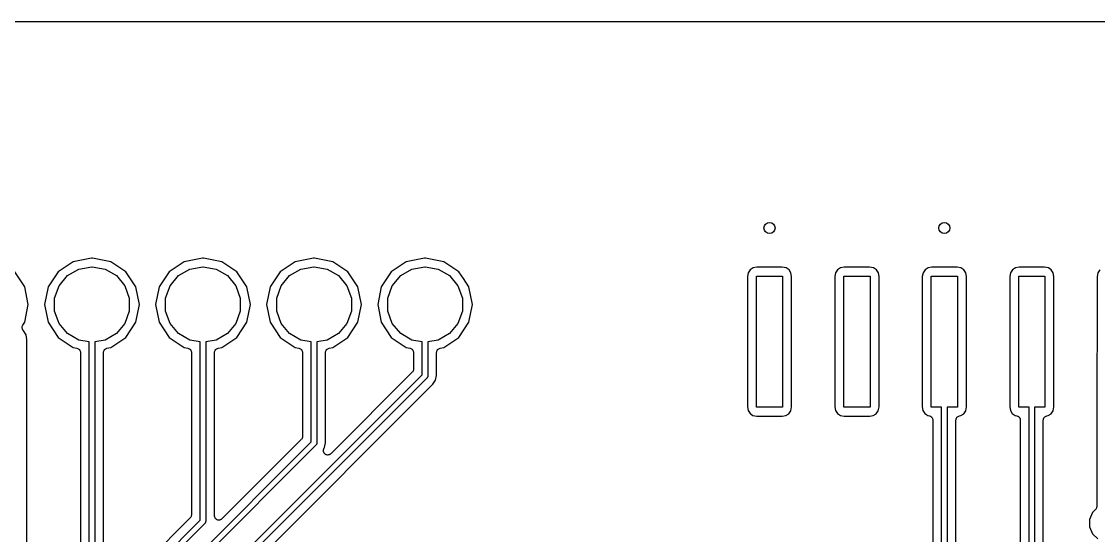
# Model space of a CAD drawing. Extents: x 85 to 210, y -138 to -65.
# Drawn here: x 128.39 to 153.02, y -77.03 to -65.28 of the extents above; entities that cross this region are included whole.
import ezdxf

# ---------------------------------------------------------------- set-up
doc = ezdxf.new("R2010")
doc.units = 0
doc.header["$MEASUREMENT"] = 0
doc.layers.add('BLACK', color=7, linetype='CONTINUOUS')

msp = doc.modelspace()

# ---------------------------------------------------------------- linework, layer by layer
at = {"layer": 'Black'}
for p, q in [((85.375, -65.275), (172.146, -65.275)), ((129.987, -70.6864), (129.571, -70.7692)), ((130.013, -70.6864), (129.987, -70.6864)), ((130.429, -70.7692), (130.013, -70.6864)), ((132.527, -70.6864), (132.111, -70.7692)), ((132.553, -70.6864), (132.527, -70.6864)), ((132.969, -70.7692), (132.553, -70.6864)), ((135.067, -70.6864), (134.651, -70.7692)), ((135.093, -70.6864), (135.067, -70.6864)), ((135.509, -70.7692), (135.093, -70.6864)), ((137.607, -70.6864), (137.191, -70.7692)), ((137.633, -70.6864), (137.607, -70.6864)), ((138.049, -70.7692), (137.633, -70.6864)), ((129.571, -70.7692), (129.227, -70.9993)), ((129.442, -71.0884), (129.701, -70.9385)), ((129.701, -70.9385), (129.997, -70.8864)), ((129.997, -70.8864), (130.003, -70.8864)), ((130.003, -70.8864), (130.299, -70.9385)), ((130.299, -70.9385), (130.558, -71.0884)), ((130.773, -70.9993), (130.429, -70.7692)), ((132.111, -70.7692), (131.767, -70.9993)), ((131.982, -71.0884), (132.241, -70.9385)), ((132.241, -70.9385), (132.537, -70.8864)), ((132.537, -70.8864), (132.543, -70.8864)), ((132.543, -70.8864), (132.839, -70.9385)), ((132.839, -70.9385), (133.098, -71.0884)), ((133.313, -70.9993), (132.969, -70.7692)), ((134.651, -70.7692), (134.307, -70.9993)), ((134.522, -71.0884), (134.781, -70.9385)), ((134.781, -70.9385), (135.077, -70.8864)), ((135.077, -70.8864), (135.083, -70.8864)), ((135.083, -70.8864), (135.379, -70.9385)), ((135.379, -70.9385), (135.638, -71.0884)), ((135.853, -70.9993), (135.509, -70.7692)), ((137.191, -70.7692), (136.847, -70.9993)), ((137.062, -71.0884), (137.321, -70.9385)), ((137.321, -70.9385), (137.617, -70.8864)), ((137.617, -70.8864), (137.623, -70.8864)), ((137.623, -70.8864), (137.919, -70.9385)), ((137.919, -70.9385), (138.178, -71.0884)), ((138.393, -70.9993), (138.049, -70.7692)), ((145.127, -70.9097), (145.058, -70.9539)), ((145.209, -70.8941), (145.127, -70.9097)), ((145.79, -70.8941), (145.209, -70.8941)), ((145.879, -70.9122), (145.79, -70.8941)), ((145.946, -70.9579), (145.879, -70.9122)), ((147.127, -70.9097), (147.058, -70.9539)), ((147.209, -70.8941), (147.127, -70.9097)), ((147.79, -70.8941), (147.209, -70.8941)), ((147.879, -70.9122), (147.79, -70.8941)), ((147.946, -70.9579), (147.879, -70.9122)), ((149.127, -70.9097), (149.058, -70.9539)), ((149.209, -70.8941), (149.127, -70.9097)), ((149.79, -70.8941), (149.209, -70.8941)), ((149.879, -70.9122), (149.79, -70.8941)), ((149.946, -70.9579), (149.879, -70.9122)), ((151.127, -70.9097), (151.058, -70.9539)), ((151.209, -70.8941), (151.127, -70.9097)), ((151.79, -70.8941), (151.209, -70.8941)), ((151.879, -70.9122), (151.79, -70.8941)), ((151.946, -70.9579), (151.879, -70.9122)), ((128.464, -71.3437), (128.233, -70.9993)), ((129.227, -70.9993), (128.996, -71.3437)), ((129.249, -71.3182), (129.442, -71.0884)), ((130.558, -71.0884), (130.751, -71.3182)), ((131.004, -71.3437), (130.773, -70.9993)), ((131.767, -70.9993), (131.536, -71.3437)), ((131.789, -71.3182), (131.982, -71.0884)), ((133.098, -71.0884), (133.291, -71.3182)), ((133.544, -71.3437), (133.313, -70.9993)), ((134.307, -70.9993), (134.076, -71.3437)), ((134.329, -71.3182), (134.522, -71.0884)), ((135.638, -71.0884), (135.831, -71.3182)), ((136.084, -71.3437), (135.853, -70.9993)), ((136.847, -70.9993), (136.616, -71.3437)), ((136.869, -71.3182), (137.062, -71.0884)), ((138.178, -71.0884), (138.371, -71.3182)), ((138.498, -71.1556), (138.393, -70.9993)), ((138.624, -71.3437), (138.498, -71.1556)), ((145.012, -71.0207), (144.994, -71.11)), ((144.994, -71.11), (144.994, -74.0907)), ((145.058, -70.9539), (145.012, -71.0207)), ((145.2, -74.1), (145.2, -71.1)), ((145.2, -71.1), (145.8, -71.1)), ((145.8, -71.1), (145.8, -74.1)), ((145.99, -71.0265), (145.946, -70.9579)), ((146.006, -71.1093), (145.99, -71.0265)), ((146.006, -74.09), (146.006, -71.1093)), ((147.012, -71.0207), (146.994, -71.11)), ((146.994, -71.11), (146.994, -74.0907)), ((147.058, -70.9539), (147.012, -71.0207)), ((147.2, -74.1), (147.2, -71.1)), ((147.2, -71.1), (147.8, -71.1)), ((147.8, -71.1), (147.8, -74.1)), ((147.99, -71.0265), (147.946, -70.9579)), ((148.006, -71.1093), (147.99, -71.0265)), ((148.006, -74.09), (148.006, -71.1093)), ((149.012, -71.0207), (148.994, -71.11)), ((148.994, -71.11), (148.994, -74.0907)), ((149.058, -70.9539), (149.012, -71.0207)), ((149.2, -74.1), (149.2, -71.1)), ((149.2, -71.1), (149.8, -71.1)), ((149.8, -71.1), (149.8, -74.1)), ((149.99, -71.0265), (149.946, -70.9579)), ((150.006, -71.1093), (149.99, -71.0265)), ((150.006, -74.09), (150.006, -71.1093)), ((151.012, -71.0207), (150.994, -71.11)), ((150.994, -71.11), (150.994, -74.0907)), ((151.058, -70.9539), (151.012, -71.0207)), ((151.2, -74.1), (151.2, -71.1)), ((151.2, -71.1), (151.8, -71.1)), ((151.8, -71.1), (151.8, -74.1)), ((151.99, -71.0265), (151.946, -70.9579)), ((152.006, -71.1093), (151.99, -71.0265)), ((152.006, -74.09), (152.006, -71.1093)), ((153.012, -71.0207), (152.994, -71.11)), ((152.994, -71.11), (152.994, -72.8117)), ((153.058, -70.9539), (153.012, -71.0207)), ((128.544, -71.75), (128.464, -71.3437)), ((128.996, -71.3437), (128.916, -71.75)), ((129.146, -71.6), (129.249, -71.3182)), ((130.751, -71.3182), (130.854, -71.6)), ((131.084, -71.75), (131.004, -71.3437)), ((131.536, -71.3437), (131.456, -71.75)), ((131.686, -71.6), (131.789, -71.3182)), ((133.291, -71.3182), (133.394, -71.6)), ((133.624, -71.75), (133.544, -71.3437)), ((134.076, -71.3437), (133.996, -71.75)), ((134.226, -71.6), (134.329, -71.3182)), ((135.831, -71.3182), (135.934, -71.6)), ((136.164, -71.75), (136.084, -71.3437)), ((136.616, -71.3437), (136.536, -71.75)), ((136.766, -71.6), (136.869, -71.3182)), ((138.371, -71.3182), (138.474, -71.6)), ((138.704, -71.75), (138.624, -71.3437)), ((129.146, -71.9), (129.146, -71.6)), ((130.854, -71.6), (130.854, -71.9)), ((131.686, -71.9), (131.686, -71.6)), ((133.394, -71.6), (133.394, -71.9)), ((134.226, -71.9), (134.226, -71.6)), ((135.934, -71.6), (135.934, -71.9)), ((136.766, -71.9), (136.766, -71.6)), ((138.474, -71.6), (138.474, -71.9)), ((128.464, -72.1563), (128.544, -71.75)), ((128.916, -71.75), (128.996, -72.1563)), ((129.249, -72.1818), (129.146, -71.9)), ((130.854, -71.9), (130.751, -72.1818)), ((131.004, -72.1563), (131.084, -71.75)), ((131.456, -71.75), (131.536, -72.1563)), ((131.789, -72.1818), (131.686, -71.9)), ((133.394, -71.9), (133.291, -72.1818)), ((133.544, -72.1563), (133.624, -71.75)), ((133.996, -71.75), (134.076, -72.1563)), ((134.329, -72.1818), (134.226, -71.9)), ((135.934, -71.9), (135.831, -72.1818)), ((136.084, -72.1563), (136.164, -71.75)), ((136.536, -71.75), (136.616, -72.1563)), ((136.869, -72.1818), (136.766, -71.9)), ((138.474, -71.9), (138.371, -72.1818)), ((138.624, -72.1563), (138.704, -71.75)), ((128.419, -72.2227), (128.464, -72.1563)), ((128.996, -72.1563), (129.227, -72.5007)), ((129.442, -72.4116), (129.249, -72.1818)), ((130.751, -72.1818), (130.558, -72.4116)), ((130.773, -72.5007), (131.004, -72.1563)), ((131.536, -72.1563), (131.767, -72.5007)), ((131.982, -72.4116), (131.789, -72.1818)), ((133.291, -72.1818), (133.098, -72.4116)), ((133.313, -72.5007), (133.544, -72.1563)), ((134.076, -72.1563), (134.307, -72.5007)), ((134.522, -72.4116), (134.329, -72.1818)), ((135.831, -72.1818), (135.638, -72.4116)), ((135.853, -72.5007), (136.084, -72.1563)), ((136.616, -72.1563), (136.847, -72.5007)), ((137.062, -72.4116), (136.869, -72.1818)), ((138.371, -72.1818), (138.178, -72.4116)), ((138.393, -72.5007), (138.624, -72.1563)), ((128.403, -72.287), (128.404, -72.2708)), ((128.403, -72.2881), (128.403, -72.287)), ((128.403, -72.2892), (128.403, -72.2881)), ((128.408, -72.3048), (128.403, -72.2892)), ((128.404, -72.2708), (128.405, -72.2545)), ((128.405, -72.2545), (128.406, -72.2535)), ((128.406, -72.2524), (128.413, -72.2376)), ((128.406, -72.2535), (128.406, -72.2524)), ((128.412, -72.3206), (128.408, -72.3048)), ((128.412, -72.3215), (128.412, -72.3206)), ((128.413, -72.3225), (128.412, -72.3215)), ((128.413, -72.2376), (128.419, -72.2227)), ((128.422, -72.3357), (128.413, -72.3225)), ((128.423, -72.3369), (128.422, -72.3357)), ((128.424, -72.3385), (128.423, -72.3369)), ((128.492, -72.4399), (128.424, -72.3385)), ((129.701, -72.5615), (129.442, -72.4116)), ((130.558, -72.4116), (130.299, -72.5615)), ((132.241, -72.5615), (131.982, -72.4116)), ((133.098, -72.4116), (132.839, -72.5615)), ((134.781, -72.5615), (134.522, -72.4116)), ((135.638, -72.4116), (135.379, -72.5615)), ((137.321, -72.5615), (137.062, -72.4116)), ((138.178, -72.4116), (137.919, -72.5615)), ((128.513, -72.5499), (128.492, -72.4399)), ((128.513, -78.8724), (128.513, -72.5499)), ((129.227, -72.5007), (129.571, -72.7308)), ((129.936, -72.603), (129.701, -72.5615)), ((129.936, -77.9737), (129.936, -72.603)), ((130.299, -72.5615), (130.064, -72.603)), ((130.064, -72.603), (130.064, -78)), ((130.429, -72.7308), (130.773, -72.5007)), ((131.767, -72.5007), (132.111, -72.7308)), ((132.476, -72.603), (132.241, -72.5615)), ((132.476, -76.6837), (132.476, -72.603)), ((132.839, -72.5615), (132.603, -72.603)), ((132.603, -72.603), (132.603, -76.71)), ((132.969, -72.7308), (133.313, -72.5007)), ((134.307, -72.5007), (134.651, -72.7308)), ((135.017, -72.603), (134.781, -72.5615)), ((135.017, -74.8937), (135.017, -72.603)), ((135.379, -72.5615), (135.143, -72.603)), ((135.143, -72.603), (135.143, -74.92)), ((135.509, -72.7308), (135.853, -72.5007)), ((136.847, -72.5007), (137.191, -72.7308)), ((137.556, -72.603), (137.321, -72.5615)), ((137.556, -73.3537), (137.556, -72.603)), ((137.919, -72.5615), (137.683, -72.603)), ((137.683, -72.603), (137.683, -73.38)), ((138.049, -72.7308), (138.393, -72.5007)), ((129.571, -72.7308), (129.656, -72.7478)), ((129.656, -72.7478), (129.671, -72.7536)), ((129.671, -72.7536), (129.686, -72.7592)), ((129.686, -72.7592), (129.687, -72.7599)), ((129.687, -72.7599), (129.688, -72.7603)), ((129.688, -72.7603), (129.701, -72.7711)), ((129.701, -72.7711), (129.713, -72.7816)), ((129.713, -72.7816), (129.714, -72.7825)), ((129.714, -72.7825), (129.714, -72.7832)), ((129.714, -72.7832), (129.722, -72.7975)), ((129.722, -72.7975), (129.73, -72.8116)), ((129.73, -72.8116), (129.731, -72.8127)), ((129.731, -72.8127), (129.731, -72.8137)), ((129.731, -72.8137), (129.734, -72.8298)), ((129.734, -72.8298), (129.737, -72.8458)), ((129.737, -72.8458), (129.737, -77.8494)), ((130.263, -72.8458), (130.266, -72.8298)), ((130.263, -77.9901), (130.263, -72.8458)), ((130.266, -72.8298), (130.269, -72.8137)), ((130.269, -72.8127), (130.27, -72.8116)), ((130.269, -72.8137), (130.269, -72.8127)), ((130.27, -72.8116), (130.278, -72.7975)), ((130.278, -72.7975), (130.286, -72.7832)), ((130.286, -72.7825), (130.287, -72.7816)), ((130.286, -72.7832), (130.286, -72.7825)), ((130.287, -72.7816), (130.299, -72.7711)), ((130.299, -72.7711), (130.312, -72.7603)), ((130.312, -72.7603), (130.313, -72.7599)), ((130.313, -72.7599), (130.314, -72.7592)), ((130.314, -72.7592), (130.329, -72.7536)), ((130.329, -72.7536), (130.344, -72.7478)), ((130.344, -72.7478), (130.429, -72.7308)), ((132.111, -72.7308), (132.196, -72.7478)), ((132.196, -72.7478), (132.211, -72.7536)), ((132.211, -72.7536), (132.226, -72.7592)), ((132.226, -72.7592), (132.227, -72.7599)), ((132.227, -72.7599), (132.228, -72.7603)), ((132.228, -72.7603), (132.241, -72.7711)), ((132.241, -72.7711), (132.253, -72.7816)), ((132.253, -72.7816), (132.254, -72.7825)), ((132.254, -72.7825), (132.254, -72.7832)), ((132.254, -72.7832), (132.262, -72.7975)), ((132.262, -72.7975), (132.27, -72.8116)), ((132.27, -72.8116), (132.271, -72.8127)), ((132.271, -72.8127), (132.271, -72.8137)), ((132.271, -72.8137), (132.274, -72.8298)), ((132.274, -72.8298), (132.276, -72.8458)), ((132.276, -72.8458), (132.276, -76.5594)), ((132.803, -72.8458), (132.806, -72.8298)), ((132.803, -76.5824), (132.803, -72.8458)), ((132.806, -72.8298), (132.809, -72.8137)), ((132.809, -72.8127), (132.81, -72.8116)), ((132.809, -72.8137), (132.809, -72.8127)), ((132.81, -72.8116), (132.818, -72.7975)), ((132.818, -72.7975), (132.826, -72.7832)), ((132.826, -72.7825), (132.827, -72.7816)), ((132.826, -72.7832), (132.826, -72.7825)), ((132.827, -72.7816), (132.839, -72.7711)), ((132.839, -72.7711), (132.852, -72.7603)), ((132.852, -72.7603), (132.853, -72.7599)), ((132.853, -72.7592), (132.869, -72.7536)), ((132.853, -72.7599), (132.853, -72.7592)), ((132.869, -72.7536), (132.884, -72.7478)), ((132.884, -72.7478), (132.969, -72.7308)), ((134.651, -72.7308), (134.736, -72.7478)), ((134.736, -72.7478), (134.751, -72.7536)), ((134.751, -72.7536), (134.767, -72.7592)), ((134.767, -72.7592), (134.767, -72.7599)), ((134.767, -72.7599), (134.768, -72.7603)), ((134.768, -72.7603), (134.781, -72.7711)), ((134.781, -72.7711), (134.793, -72.7816)), ((134.793, -72.7816), (134.794, -72.7825)), ((134.794, -72.7825), (134.794, -72.7832)), ((134.794, -72.7832), (134.802, -72.7975)), ((134.802, -72.7975), (134.81, -72.8116)), ((134.81, -72.8116), (134.811, -72.8127)), ((134.811, -72.8127), (134.811, -72.8137)), ((134.811, -72.8137), (134.814, -72.8298)), ((134.814, -72.8298), (134.816, -72.8458)), ((134.816, -72.8458), (134.816, -74.7694)), ((135.344, -72.8458), (135.346, -72.8298)), ((135.344, -74.9101), (135.344, -72.8458)), ((135.346, -72.8298), (135.349, -72.8137)), ((135.349, -72.8127), (135.35, -72.8116)), ((135.349, -72.8137), (135.349, -72.8127)), ((135.35, -72.8116), (135.358, -72.7975)), ((135.358, -72.7975), (135.366, -72.7832)), ((135.366, -72.7825), (135.367, -72.7816)), ((135.366, -72.7832), (135.366, -72.7825)), ((135.367, -72.7816), (135.379, -72.7711)), ((135.379, -72.7711), (135.392, -72.7603)), ((135.392, -72.7603), (135.393, -72.7599)), ((135.393, -72.7592), (135.409, -72.7536)), ((135.393, -72.7599), (135.393, -72.7592)), ((135.409, -72.7536), (135.424, -72.7478)), ((135.424, -72.7478), (135.509, -72.7308)), ((137.191, -72.7308), (137.276, -72.7478)), ((137.276, -72.7478), (137.291, -72.7536)), ((137.291, -72.7536), (137.306, -72.7592)), ((137.306, -72.7592), (137.307, -72.7599)), ((137.307, -72.7599), (137.308, -72.7603)), ((137.308, -72.7603), (137.321, -72.7711)), ((137.321, -72.7711), (137.333, -72.7816)), ((137.333, -72.7816), (137.334, -72.7825)), ((137.334, -72.7825), (137.334, -72.7832)), ((137.334, -72.7832), (137.342, -72.7975)), ((137.342, -72.7975), (137.35, -72.8116)), ((137.35, -72.8116), (137.351, -72.8127)), ((137.351, -72.8127), (137.351, -72.8137)), ((137.351, -72.8137), (137.354, -72.8298)), ((137.354, -72.8298), (137.356, -72.8458)), ((137.356, -72.8458), (137.356, -73.2294)), ((137.883, -72.8458), (137.886, -72.8298)), ((137.883, -73.3701), (137.883, -72.8458)), ((137.886, -72.8298), (137.889, -72.8137)), ((137.889, -72.8127), (137.89, -72.8116)), ((137.889, -72.8137), (137.889, -72.8127)), ((137.89, -72.8116), (137.898, -72.7975)), ((137.898, -72.7975), (137.906, -72.7832)), ((137.906, -72.7825), (137.907, -72.7816)), ((137.906, -72.7832), (137.906, -72.7825)), ((137.907, -72.7816), (137.919, -72.7711)), ((137.919, -72.7711), (137.932, -72.7603)), ((137.932, -72.7603), (137.933, -72.7599)), ((137.933, -72.7592), (137.949, -72.7536)), ((137.933, -72.7599), (137.933, -72.7592)), ((137.949, -72.7536), (137.964, -72.7478)), ((137.964, -72.7478), (138.049, -72.7308)), ((152.992, -72.8312), (152.987, -72.8598)), ((152.987, -72.8598), (152.987, -76.3682)), ((152.994, -72.8117), (152.992, -72.8214)), ((152.992, -72.8214), (152.992, -72.8312)), ((130.205, -80.7051), (137.556, -73.3537)), ((137.327, -73.3001), (135.464, -75.163)), ((137.33, -73.2965), (137.327, -73.3001)), ((137.333, -73.2937), (137.33, -73.2965)), ((137.34, -73.2824), (137.333, -73.2937)), ((137.347, -73.2717), (137.34, -73.2824)), ((137.348, -73.2674), (137.347, -73.2717)), ((137.35, -73.2636), (137.348, -73.2674)), ((137.353, -73.2508), (137.35, -73.2636)), ((137.356, -73.2381), (137.353, -73.2508)), ((137.356, -73.2294), (137.356, -73.2338)), ((137.356, -73.2338), (137.356, -73.2381)), ((137.673, -73.4136), (137.669, -73.4208)), ((137.678, -73.4068), (137.673, -73.4136)), ((137.68, -73.4017), (137.678, -73.4041)), ((137.678, -73.4041), (137.678, -73.4068)), ((137.681, -73.3936), (137.68, -73.4017)), ((137.683, -73.3855), (137.681, -73.3936)), ((137.683, -73.38), (137.683, -73.3827)), ((137.683, -73.3827), (137.683, -73.3855)), ((137.862, -73.4801), (137.883, -73.3701)), ((137.665, -73.4249), (130.314, -80.7763)), ((132.032, -79.3406), (137.799, -73.5733)), ((137.667, -73.4226), (137.665, -73.4249)), ((137.669, -73.4208), (137.667, -73.4226)), ((137.799, -73.5733), (137.862, -73.4801)), ((144.994, -74.0907), (145.01, -74.1735)), ((145.8, -74.1), (145.2, -74.1)), ((145.988, -74.1793), (146.006, -74.09)), ((146.994, -74.0907), (147.01, -74.1735)), ((147.8, -74.1), (147.2, -74.1)), ((147.988, -74.1793), (148.006, -74.09)), ((148.994, -74.0907), (149.01, -74.1735)), ((149.436, -74.1), (149.2, -74.1)), ((149.436, -88.5333), (149.436, -74.1)), ((149.8, -74.1), (149.564, -74.1)), ((149.564, -74.1), (149.564, -88.5333)), ((149.988, -74.1793), (150.006, -74.09)), ((150.994, -74.0907), (151.01, -74.1735)), ((151.436, -74.1), (151.2, -74.1)), ((151.436, -84.9737), (151.436, -74.1)), ((151.8, -74.1), (151.564, -74.1)), ((151.564, -74.1), (151.564, -85)), ((151.988, -74.1793), (152.006, -74.09)), ((145.01, -74.1735), (145.054, -74.2421)), ((145.054, -74.2421), (145.121, -74.2878)), ((145.121, -74.2878), (145.21, -74.3059)), ((145.21, -74.3059), (145.791, -74.3059)), ((145.791, -74.3059), (145.873, -74.2903)), ((145.873, -74.2903), (145.942, -74.2461)), ((145.942, -74.2461), (145.988, -74.1793)), ((147.01, -74.1735), (147.054, -74.2421)), ((147.054, -74.2421), (147.121, -74.2878)), ((147.121, -74.2878), (147.21, -74.3059)), ((147.21, -74.3059), (147.791, -74.3059)), ((147.791, -74.3059), (147.873, -74.2903)), ((147.873, -74.2903), (147.942, -74.2461)), ((147.942, -74.2461), (147.988, -74.1793)), ((149.01, -74.1735), (149.054, -74.2421)), ((149.054, -74.2421), (149.121, -74.2878)), ((149.121, -74.2878), (149.156, -74.295)), ((149.156, -74.295), (149.171, -74.3009)), ((149.171, -74.3009), (149.186, -74.3064)), ((149.186, -74.3064), (149.187, -74.3072)), ((149.187, -74.3072), (149.189, -74.3077)), ((149.189, -74.3077), (149.201, -74.3184)), ((149.201, -74.3184), (149.213, -74.3287)), ((149.213, -74.3287), (149.214, -74.3298)), ((149.214, -74.3298), (149.215, -74.3307)), ((149.215, -74.3307), (149.222, -74.3449)), ((149.222, -74.3449), (149.23, -74.3588)), ((149.23, -74.3588), (149.231, -74.3601)), ((149.231, -74.3601), (149.231, -74.3612)), ((149.231, -74.3612), (149.234, -74.3772)), ((149.234, -74.3772), (149.237, -74.393)), ((149.237, -74.393), (149.237, -88.3682)), ((149.763, -74.3939), (149.766, -74.3774)), ((149.763, -85.3544), (149.763, -74.3939)), ((149.766, -74.3774), (149.769, -74.3608)), ((149.769, -74.3603), (149.77, -74.3597)), ((149.769, -74.3608), (149.769, -74.3603)), ((149.77, -74.3597), (149.778, -74.3452)), ((149.778, -74.3452), (149.786, -74.3305)), ((149.786, -74.3305), (149.787, -74.3302)), ((149.787, -74.3296), (149.8, -74.3188)), ((149.787, -74.3302), (149.787, -74.3296)), ((149.8, -74.3188), (149.813, -74.3079)), ((149.813, -74.3077), (149.814, -74.3073)), ((149.813, -74.3079), (149.813, -74.3077)), ((149.814, -74.3073), (149.829, -74.3016)), ((149.829, -74.3016), (149.845, -74.2957)), ((149.845, -74.2957), (149.873, -74.2903)), ((149.873, -74.2903), (149.942, -74.2461)), ((149.942, -74.2461), (149.988, -74.1793)), ((151.01, -74.1735), (151.054, -74.2421)), ((151.054, -74.2421), (151.121, -74.2878)), ((151.121, -74.2878), (151.156, -74.295)), ((151.156, -74.295), (151.171, -74.3009)), ((151.171, -74.3009), (151.186, -74.3064)), ((151.186, -74.3064), (151.187, -74.3072)), ((151.187, -74.3072), (151.189, -74.3077)), ((151.189, -74.3077), (151.201, -74.3184)), ((151.201, -74.3184), (151.213, -74.3287)), ((151.213, -74.3287), (151.214, -74.3298)), ((151.214, -74.3298), (151.215, -74.3307)), ((151.215, -74.3307), (151.222, -74.3449)), ((151.222, -74.3449), (151.23, -74.3588)), ((151.23, -74.3588), (151.231, -74.3601)), ((151.231, -74.3601), (151.231, -74.3612)), ((151.231, -74.3612), (151.234, -74.3772)), ((151.234, -74.3772), (151.237, -74.393)), ((151.237, -74.393), (151.237, -84.7267)), ((151.763, -74.3939), (151.766, -74.3774)), ((151.763, -76.8544), (151.763, -74.3939)), ((151.766, -74.3774), (151.769, -74.3608)), ((151.769, -74.3603), (151.77, -74.3597)), ((151.769, -74.3608), (151.769, -74.3603)), ((151.77, -74.3597), (151.778, -74.3452)), ((151.778, -74.3452), (151.786, -74.3305)), ((151.786, -74.3305), (151.787, -74.3302)), ((151.787, -74.3296), (151.8, -74.3188)), ((151.787, -74.3302), (151.787, -74.3296)), ((151.8, -74.3188), (151.813, -74.3079)), ((151.813, -74.3077), (151.814, -74.3073)), ((151.813, -74.3079), (151.813, -74.3077)), ((151.814, -74.3073), (151.829, -74.3016)), ((151.829, -74.3016), (151.845, -74.2957)), ((151.845, -74.2957), (151.873, -74.2903)), ((151.873, -74.2903), (151.942, -74.2461)), ((151.942, -74.2461), (151.988, -74.1793)), ((134.787, -74.8401), (132.974, -76.6531)), ((134.79, -74.8365), (134.787, -74.8401)), ((134.793, -74.8337), (134.79, -74.8365)), ((134.8, -74.8224), (134.793, -74.8337)), ((134.807, -74.8117), (134.8, -74.8224)), ((134.808, -74.8074), (134.807, -74.8117)), ((134.81, -74.8036), (134.808, -74.8074)), ((134.813, -74.7908), (134.81, -74.8036)), ((134.816, -74.7781), (134.813, -74.7908)), ((134.816, -74.7694), (134.816, -74.7738)), ((134.816, -74.7738), (134.816, -74.7781)), ((129.705, -80.2051), (135.017, -74.8937)), ((135.125, -74.9649), (129.814, -80.2763)), ((135.127, -74.9626), (135.125, -74.9649)), ((135.129, -74.9608), (135.127, -74.9626)), ((135.133, -74.9536), (135.129, -74.9608)), ((135.138, -74.9468), (135.133, -74.9536)), ((135.14, -74.9417), (135.138, -74.9441)), ((135.138, -74.9441), (135.138, -74.9468)), ((135.141, -74.9335), (135.14, -74.9417)), ((135.143, -74.9255), (135.141, -74.9335)), ((135.143, -74.92), (135.143, -74.9228)), ((135.143, -74.9228), (135.143, -74.9255)), ((135.294, -75.0835), (135.296, -75.0761)), ((135.295, -75.0933), (135.294, -75.0835)), ((135.294, -75.1031), (135.295, -75.0933)), ((135.296, -75.1105), (135.294, -75.1031)), ((135.296, -75.0761), (135.297, -75.0685)), ((135.297, -75.1181), (135.296, -75.1105)), ((135.297, -75.0685), (135.301, -75.0595)), ((135.301, -75.127), (135.297, -75.1181)), ((135.301, -75.0595), (135.303, -75.05)), ((135.304, -75.1365), (135.301, -75.127)), ((135.303, -75.05), (135.307, -75.0437)), ((135.309, -75.1427), (135.304, -75.1365)), ((135.307, -75.0437), (135.311, -75.0367)), ((135.311, -75.0367), (135.322, -75.0201)), ((135.322, -75.0201), (135.33, -74.9805)), ((135.33, -74.9805), (135.344, -74.9101)), ((135.33, -74.9805), (135.33, -74.9805)), ((135.312, -75.1496), (135.309, -75.1427)), ((135.319, -75.1566), (135.312, -75.1496)), ((135.325, -75.1645), (135.319, -75.1566)), ((135.331, -75.1687), (135.325, -75.1645)), ((135.336, -75.1742), (135.331, -75.1687)), ((135.345, -75.1783), (135.336, -75.1742)), ((135.353, -75.1838), (135.345, -75.1783)), ((135.361, -75.1856), (135.353, -75.1838)), ((135.368, -75.1888), (135.361, -75.1856)), ((135.378, -75.1897), (135.368, -75.1888)), ((135.387, -75.192), (135.378, -75.1897)), ((135.395, -75.1912), (135.387, -75.192)), ((135.402, -75.1919), (135.395, -75.1912)), ((135.412, -75.1893), (135.402, -75.1919)), ((135.422, -75.1883), (135.412, -75.1893)), ((135.429, -75.1849), (135.422, -75.1883)), ((135.436, -75.1829), (135.429, -75.1849)), ((135.444, -75.1772), (135.436, -75.1829)), ((135.453, -75.1729), (135.444, -75.1772)), ((135.458, -75.1674), (135.453, -75.1729)), ((135.464, -75.163), (135.458, -75.1674)), ((152.987, -76.3682), (152.986, -76.3726)), ((132.26, -76.6124), (132.253, -76.6237)), ((132.267, -76.6017), (132.26, -76.6124)), ((132.268, -76.5974), (132.267, -76.6017)), ((132.27, -76.5936), (132.268, -76.5974)), ((132.273, -76.5808), (132.27, -76.5936)), ((132.276, -76.5681), (132.273, -76.5808)), ((132.276, -76.5594), (132.276, -76.5638)), ((132.276, -76.5638), (132.276, -76.5681)), ((132.806, -76.5953), (132.803, -76.5824)), ((132.807, -76.6083), (132.806, -76.5953)), ((132.809, -76.6123), (132.807, -76.6083)), ((132.81, -76.6166), (132.809, -76.6123)), ((152.888, -76.5078), (152.823, -76.6647)), ((152.957, -76.439), (152.888, -76.5078)), ((152.96, -76.4354), (152.957, -76.439)), ((152.963, -76.4325), (152.96, -76.4354)), ((152.97, -76.4212), (152.963, -76.4325)), ((152.977, -76.4106), (152.97, -76.4212)), ((152.978, -76.4063), (152.977, -76.4106)), ((152.98, -76.4024), (152.978, -76.4063)), ((152.983, -76.3896), (152.98, -76.4024)), ((152.986, -76.377), (152.983, -76.3896)), ((152.986, -76.3726), (152.986, -76.377)), ((132.247, -76.6301), (129.184, -79.6931)), ((129.205, -79.9551), (132.476, -76.6837)), ((132.585, -76.7549), (129.314, -80.0263)), ((132.25, -76.6265), (132.247, -76.6301)), ((132.253, -76.6237), (132.25, -76.6265)), ((132.587, -76.7526), (132.585, -76.7549)), ((132.589, -76.7508), (132.587, -76.7526)), ((132.593, -76.7436), (132.589, -76.7508)), ((132.598, -76.7368), (132.593, -76.7436)), ((132.6, -76.7317), (132.598, -76.7341)), ((132.598, -76.7341), (132.598, -76.7368)), ((132.601, -76.7236), (132.6, -76.7317)), ((132.603, -76.7155), (132.601, -76.7236)), ((132.603, -76.71), (132.603, -76.7127)), ((132.603, -76.7127), (132.603, -76.7155)), ((132.816, -76.6279), (132.81, -76.6166)), ((132.822, -76.6398), (132.816, -76.6279)), ((132.825, -76.6429), (132.822, -76.6398)), ((132.827, -76.6467), (132.825, -76.6429)), ((132.837, -76.6551), (132.827, -76.6467)), ((132.846, -76.6643), (132.837, -76.6551)), ((132.85, -76.6662), (132.846, -76.6643)), ((132.853, -76.669), (132.85, -76.6662)), ((132.866, -76.6735), (132.853, -76.669)), ((132.878, -76.679), (132.866, -76.6735)), ((132.882, -76.6794), (132.878, -76.679)), ((132.886, -76.6809), (132.882, -76.6794)), ((132.899, -76.6809), (132.886, -76.6809)), ((132.912, -76.6821), (132.899, -76.6809)), ((132.916, -76.6809), (132.912, -76.6821)), ((132.921, -76.6809), (132.916, -76.6809)), ((132.933, -76.6764), (132.921, -76.6809)), ((132.946, -76.6731), (132.933, -76.6764)), ((132.949, -76.6705), (132.946, -76.6731)), ((132.953, -76.669), (132.949, -76.6705)), ((132.964, -76.6606), (132.953, -76.669)), ((132.974, -76.6531), (132.964, -76.6606)), ((151.763, -84.6044), (151.763, -76.8544)), ((152.823, -76.6647), (152.823, -76.8346)), ((152.823, -76.8346), (152.888, -76.9916)), ((152.888, -76.9916), (153.008, -77.1118))]:
    msp.add_line(p, q, dxfattribs=at)
for centre in [(145.5, -70), (149.5, -70)]:
    msp.add_circle(centre, 0.127, dxfattribs=at)

doc.saveas('drawing.dxf')
